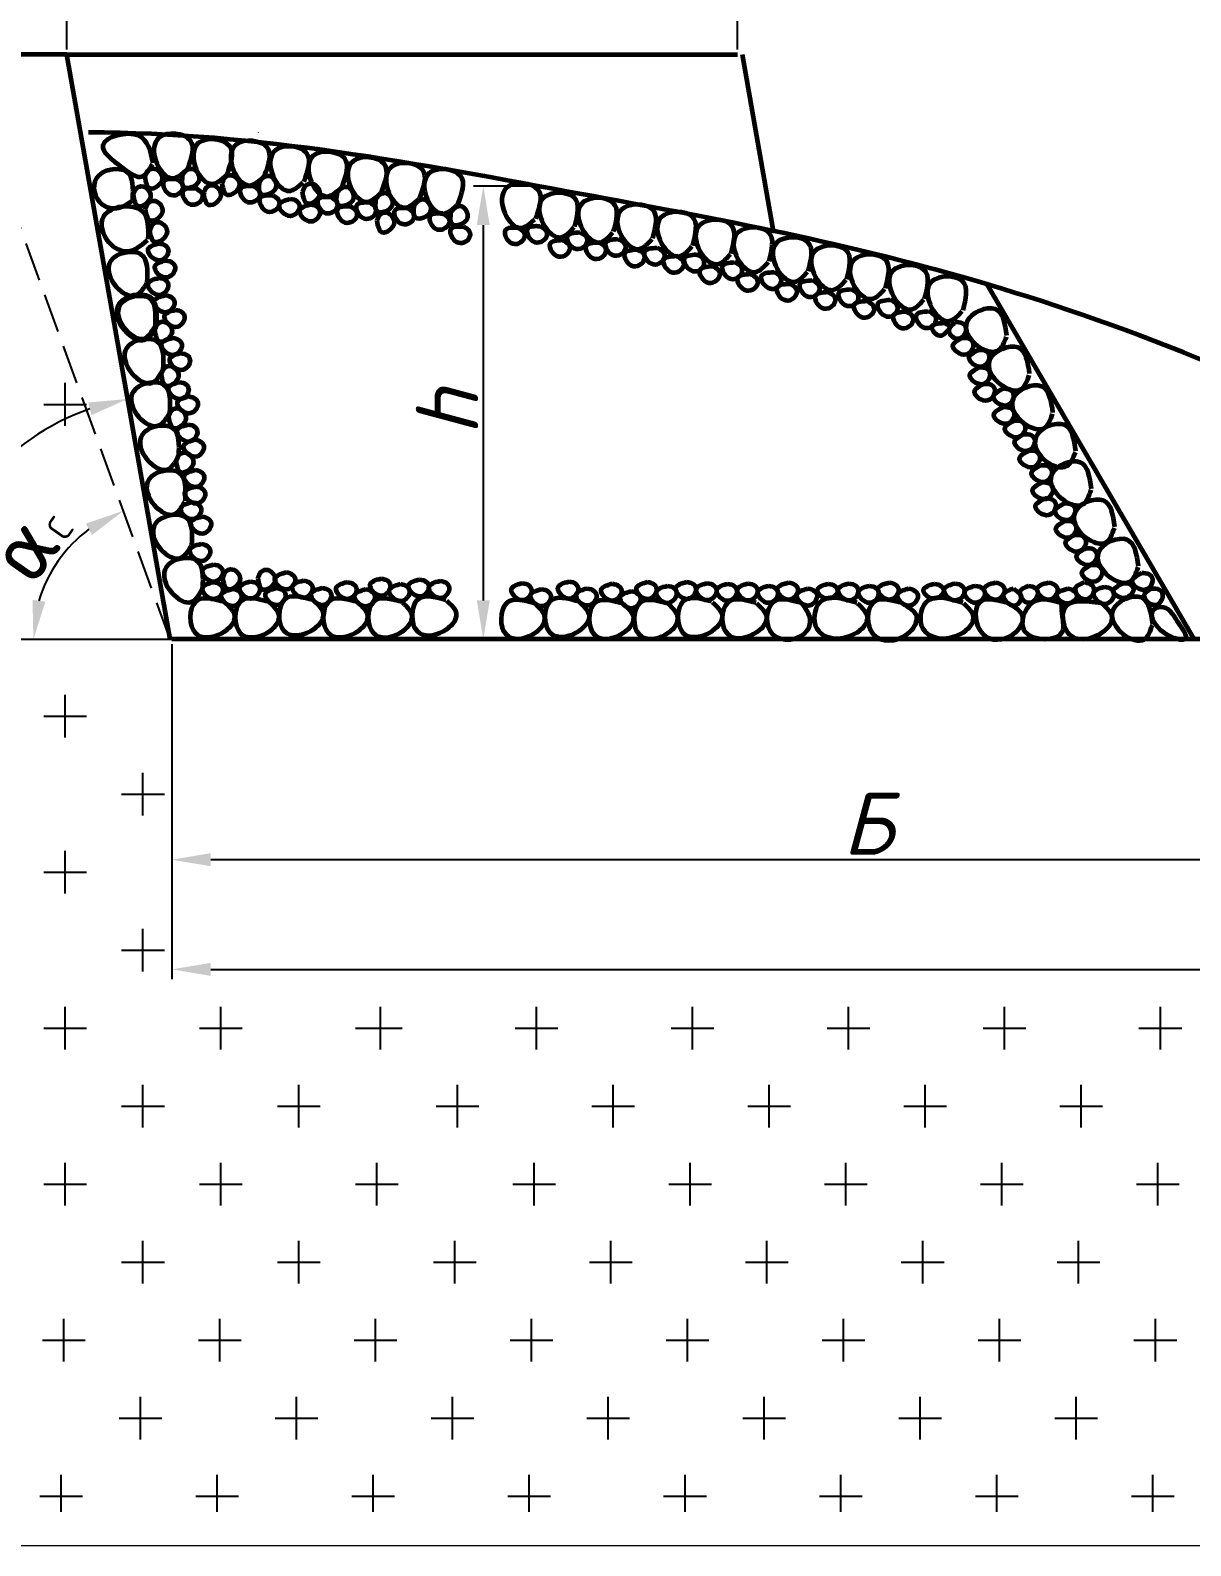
# Model space of a CAD drawing. Header units: millimetres. Extents: x 1555 to 5750, y -1109 to 1444.
# Drawn here: x 2707.3 to 2856.1, y 416.1 to 610.5 of the extents above; entities that cross this region are included whole.
import ezdxf

# ---------------------------------------------------------------- set-up
doc = ezdxf.new("R2010")
doc.units = ezdxf.units.MM
doc.linetypes.add('gost5', pattern=[7, 5, -2, 0])
doc.dimstyles.new('ISO-25', dxfattribs={"dimtxt": 2.5, "dimasz": 2.5, "dimexe": 1.25, "dimexo": 0.625, "dimtad": 1, "dimtxsty": 'Standard', "dimcen": 2.5, "dimadec": 0, "dimazin": 0, "dimtfac": 1, "dimtmove": 0, "dimatfit": 3, "dimfxl": 1, "dimarcsym": 0})

# ---------------------------------------------------------------- blocks, each defined once
blk = doc.blocks.new('*D36')
at = {"color": 0, "lineweight": -2, "transparency": 16777216}
for p, q in [((2711.99, 607.99), (2711.99, 622.99)), ((2797.99, 607.99), (2797.99, 622.99)), ((2716.99, 621.74), (2792.99, 621.74))]:
    blk.add_line(p, q, dxfattribs=at)
at = {"color": 0, "lineweight": 25, "transparency": 16777216}
for points in [[(2716.99, 622.58), (2716.99, 620.91), (2711.99, 621.74)], [(2792.99, 622.58), (2792.99, 620.91), (2797.99, 621.74)]]:
    blk.add_solid(points, dxfattribs=at)
at = {"layer": 'Defpoints', "color": 0, "lineweight": 25, "transparency": 16777216}
for p in [(2797.99, 621.74), (2711.99, 607.36), (2797.99, 607.36)]:
    blk.add_point(p, dxfattribs=at)
at = {"color": 0, "transparency": 16777216, "insert": (2754.99, 626.37), "char_height": 8, "attachment_point": 5}
blk.add_mtext('{\\fISOCPEUR|b0|i1|c204|p34;А\\H0.68x;Б}', dxfattribs=at)
blk = doc.blocks.new('*D37')
at = {"color": 0, "lineweight": -2, "transparency": 16777216}
for p, q in [((2772.4, 590.49), (2764.14, 590.49)), ((2765.39, 585.49), (2765.39, 537.36)), ((2772.4, 532.36), (2764.14, 532.36))]:
    blk.add_line(p, q, dxfattribs=at)
at = {"color": 0, "lineweight": 25, "transparency": 16777216}
for points in [[(2764.56, 585.49), (2766.22, 585.49), (2765.39, 590.49)], [(2764.56, 537.36), (2766.22, 537.36), (2765.39, 532.36)]]:
    blk.add_solid(points, dxfattribs=at)
at = {"layer": 'Defpoints', "color": 0, "lineweight": 25, "transparency": 16777216}
for p in [(2773.03, 590.49), (2765.39, 532.36), (2773.03, 532.36)]:
    blk.add_point(p, dxfattribs=at)
at = {"color": 0, "transparency": 16777216, "insert": (2760.76, 561.43), "char_height": 8, "attachment_point": 5, "rotation": 90}
blk.add_mtext('{\\fISOCPEUR|b0|i1|c0|p34;h}', dxfattribs=at)
blk = doc.blocks.new('*D38')
at = {"color": 0, "lineweight": -2, "transparency": 16777216}
blk.add_line((2696.67, 532.36), (2692.67, 532.36), dxfattribs=at)
blk.add_arc((2725.22, 532.36), 31.3, 109.1633, 170.8367, dxfattribs=at)
at = {"color": 0, "lineweight": 25, "transparency": 16777216}
for points in [[(2714.73, 562.73), (2715.15, 561.12), (2719.78, 563.19)], [(2695.15, 537.28), (2693.49, 537.41), (2693.92, 532.36)]]:
    blk.add_solid(points, dxfattribs=at)
at = {"layer": 'Defpoints', "color": 0, "lineweight": 25, "transparency": 16777216}
for p in [(2711.99, 607.36), (2706.53, 557.47), (2697.3, 532.36), (2725.22, 532.36), (2725.22, 532.36)]:
    blk.add_point(p, dxfattribs=at)
at = {"color": 0, "transparency": 16777216, "insert": (2697.7, 555.45), "char_height": 8, "attachment_point": 5, "rotation": 50}
blk.add_mtext('{\\fISOCPEUR|b0|i0|c204|p34;α\\H0.4063x;Р}', dxfattribs=at)
blk = doc.blocks.new('*D39')
at = {"color": 0, "lineweight": -2, "transparency": 16777216}
blk.add_arc((2725.22, 532.36), 17.53, 126.3983, 163.6017, dxfattribs=at)
at = {"color": 0, "lineweight": 25, "transparency": 16777216}
for points in [[(2714.42, 547.21), (2715.21, 545.74), (2719.22, 548.84)], [(2709.23, 537.19), (2707.58, 537.43), (2707.69, 532.36)]]:
    blk.add_solid(points, dxfattribs=at)
at = {"layer": 'Defpoints', "color": 0, "lineweight": 25, "transparency": 16777216}
for p in [(2697.92, 607.36), (2713.19, 545.11), (2697.3, 532.36), (2725.22, 532.36), (2725.22, 532.36)]:
    blk.add_point(p, dxfattribs=at)
at = {"color": 0, "transparency": 16777216, "insert": (2707.07, 545.07), "char_height": 8, "attachment_point": 5, "rotation": 55}
blk.add_mtext('{\\fISOCPEUR|b0|i0|c204|p34;α\\fISOCPEUR|b0|i0|c0|p34;\\H0.4x;C}', dxfattribs=at)
blk = doc.blocks.new('*D43')
at = {"color": 0, "lineweight": -2, "transparency": 16777216}
for p, q in [((2711.37, 607.36), (2662.06, 607.36)), ((2663.31, 537.36), (2663.31, 602.36)), ((2752.52, 532.36), (2662.06, 532.36))]:
    blk.add_line(p, q, dxfattribs=at)
at = {"color": 0, "lineweight": 25, "transparency": 16777216}
for points in [[(2662.48, 602.36), (2664.14, 602.36), (2663.31, 607.36)], [(2662.48, 537.36), (2664.14, 537.36), (2663.31, 532.36)]]:
    blk.add_solid(points, dxfattribs=at)
at = {"layer": 'Defpoints', "color": 0, "lineweight": 25, "transparency": 16777216}
for p in [(2663.31, 607.36), (2711.99, 607.36), (2753.14, 532.36)]:
    blk.add_point(p, dxfattribs=at)
at = {"color": 0, "transparency": 16777216, "insert": (2658.69, 569.86), "char_height": 8, "attachment_point": 5, "rotation": 90}
blk.add_mtext('{\\fISOCPEUR|b0|i1|c0|p34;H}', dxfattribs=at)
blk = doc.blocks.new('*D44')
at = {"color": 0, "lineweight": -2, "transparency": 16777216}
for p, q in [((2725.43, 531.74), (2725.43, 502.85)), ((2924.55, 531.74), (2924.55, 502.85)), ((2919.55, 504.1), (2730.43, 504.1))]:
    blk.add_line(p, q, dxfattribs=at)
at = {"color": 0, "lineweight": 25, "transparency": 16777216}
for points in [[(2730.43, 504.94), (2730.43, 503.27), (2725.43, 504.1)], [(2919.55, 504.94), (2919.55, 503.27), (2924.55, 504.1)]]:
    blk.add_solid(points, dxfattribs=at)
at = {"layer": 'Defpoints', "color": 0, "lineweight": 25, "transparency": 16777216}
for p in [(2725.43, 532.36), (2924.55, 532.36), (2725.43, 504.1)]:
    blk.add_point(p, dxfattribs=at)
at = {"color": 0, "transparency": 16777216, "insert": (2814.71, 508.73), "char_height": 8, "attachment_point": 5}
blk.add_mtext('{\\fISOCPEUR|b0|i1|c204|p34;Б}', dxfattribs=at)
blk = doc.blocks.new('*D32')
at = {"color": 0, "lineweight": -2, "transparency": 16777216}
for p, q in [((2725.43, 531.11), (2725.43, 488.79)), ((3033.63, 531.74), (3033.63, 488.79)), ((2730.43, 490.04), (3028.63, 490.04))]:
    blk.add_line(p, q, dxfattribs=at)
at = {"color": 0, "lineweight": 25, "transparency": 16777216}
for points in [[(2730.43, 490.87), (2730.43, 489.21), (2725.43, 490.04)], [(3028.63, 490.87), (3028.63, 489.21), (3033.63, 490.04)]]:
    blk.add_solid(points, dxfattribs=at)
at = {"layer": 'Defpoints', "color": 0, "lineweight": 25, "transparency": 16777216}
for p in [(2725.43, 531.74), (3033.63, 532.36), (3033.63, 490.04)]:
    blk.add_point(p, dxfattribs=at)
at = {"color": 0, "transparency": 16777216, "insert": (2879.53, 495.87), "char_height": 8, "attachment_point": 5}
blk.add_mtext('{\\fISOCPEUR|b0|i1|c204|p34;Шр}', dxfattribs=at)

msp = doc.modelspace()

# ---------------------------------------------------------------- linework, layer by layer
at = {"color": 0, "lineweight": 60}
for p, q in [((2711.9935, 607.364), (2651.9076, 607.364)), ((2711.9935, 607.364), (2797.9935, 607.364)), ((2725.218, 532.364), (2711.9935, 607.364)), ((2802.616, 584.6932), (2798.6185, 607.364)), ((2856.5527, 532.3642), (2830.0136, 577.8878)), ((3033.6259, 532.3642), (2725.4324, 532.3642))]:
    msp.add_line(p, q, dxfattribs=at)
at = {"color": 0, "linetype": 'gost5'}
msp.add_line((2725.218, 532.364), (2697.9202, 607.364), dxfattribs=at)
at = {"color": 0, "lineweight": 20}
for p, q in [((2716.2214, 597.3266), (2716.2214, 597.3642)), ((2726.3814, 597.3266), (2726.3814, 597.3642)), ((2736.5414, 597.3266), (2736.5414, 597.3642)), ((2725.218, 532.364), (2691.6064, 532.364)), ((2725.218, 532.364), (2925.218, 532.364)), ((2886.3207, 416.1299), (2651.9577, 416.1299))]:
    msp.add_line(p, q, dxfattribs=at)
at = {"color": 0}
for p, q in [((2711.747, 559.7598), (2711.747, 565.2367)), ((2709.0085, 562.4982), (2714.4854, 562.4982)), ((2753.14, 532.364), (2725.218, 532.364)), ((2711.747, 519.7598), (2711.747, 525.2367)), ((2709.0085, 522.4982), (2714.4854, 522.4982)), ((2721.747, 509.7598), (2721.747, 515.2367)), ((2719.0085, 512.4982), (2724.4854, 512.4982)), ((2711.747, 499.7598), (2711.747, 505.2367)), ((2711.747, 499.7598), (2711.747, 505.2367)), ((2709.0085, 502.4982), (2714.4854, 502.4982)), ((2721.747, 489.7598), (2721.747, 495.2367)), ((2719.0085, 492.4982), (2724.4854, 492.4982)), ((2711.747, 479.7598), (2711.747, 485.2367)), ((2731.747, 479.7598), (2731.747, 485.2367)), ((2752.2289, 479.7598), (2752.2289, 485.2367)), ((2772.2289, 479.7598), (2772.2289, 485.2367)), ((2792.2289, 479.7598), (2792.2289, 485.2367)), ((2812.2289, 479.7598), (2812.2289, 485.2367)), ((2832.2289, 479.7598), (2832.2289, 485.2367)), ((2852.2289, 479.7598), (2852.2289, 485.2367)), ((2709.0085, 482.4982), (2714.4854, 482.4982)), ((2729.0085, 482.4982), (2734.4854, 482.4982)), ((2749.0085, 482.4982), (2754.4854, 482.4982)), ((2749.4904, 482.4982), (2754.9674, 482.4982)), ((2769.4904, 482.4982), (2774.9674, 482.4982)), ((2789.4904, 482.4982), (2794.9674, 482.4982)), ((2809.4904, 482.4982), (2814.9674, 482.4982)), ((2829.4904, 482.4982), (2834.9674, 482.4982)), ((2849.4904, 482.4982), (2854.9674, 482.4982)), ((2721.747, 469.7598), (2721.747, 475.2367)), ((2741.747, 469.7598), (2741.747, 475.2367)), ((2741.747, 469.7598), (2741.747, 475.2367)), ((2762.0683, 469.7598), (2762.0683, 475.2367)), ((2782.0683, 469.7598), (2782.0683, 475.2367)), ((2802.0683, 469.7598), (2802.0683, 475.2367)), ((2822.0683, 469.7598), (2822.0683, 475.2367)), ((2842.0683, 469.7598), (2842.0683, 475.2367)), ((2719.0085, 472.4982), (2724.4854, 472.4982)), ((2739.0085, 472.4982), (2744.4854, 472.4982)), ((2739.0085, 472.4982), (2744.4854, 472.4982)), ((2759.3298, 472.4982), (2764.8067, 472.4982)), ((2779.3298, 472.4982), (2784.8067, 472.4982)), ((2799.3298, 472.4982), (2804.8067, 472.4982)), ((2819.3298, 472.4982), (2824.8067, 472.4982)), ((2839.3298, 472.4982), (2844.8067, 472.4982)), ((2711.747, 459.7598), (2711.747, 465.2367)), ((2731.747, 459.7598), (2731.747, 465.2367)), ((2731.747, 459.7598), (2731.747, 465.2367)), ((2751.747, 459.7598), (2751.747, 465.2367)), ((2771.9076, 459.7598), (2771.9076, 465.2367)), ((2791.9076, 459.7598), (2791.9076, 465.2367)), ((2811.9076, 459.7598), (2811.9076, 465.2367)), ((2831.9076, 459.7598), (2831.9076, 465.2367)), ((2851.9076, 459.7598), (2851.9076, 465.2367)), ((2709.0085, 462.4982), (2714.4854, 462.4982)), ((2729.0085, 462.4982), (2734.4854, 462.4982)), ((2729.0085, 462.4982), (2734.4854, 462.4982)), ((2749.0085, 462.4982), (2754.4854, 462.4982)), ((2769.1692, 462.4982), (2774.6461, 462.4982)), ((2789.1692, 462.4982), (2794.6461, 462.4982)), ((2809.1692, 462.4982), (2814.6461, 462.4982)), ((2829.1692, 462.4982), (2834.6461, 462.4982)), ((2849.1692, 462.4982), (2854.6461, 462.4982)), ((2721.747, 449.7598), (2721.747, 455.2367)), ((2741.747, 449.7598), (2741.747, 455.2367)), ((2761.747, 449.7598), (2761.747, 455.2367)), ((2781.747, 449.7598), (2781.747, 455.2367)), ((2801.747, 449.7598), (2801.747, 455.2367)), ((2821.747, 449.7598), (2821.747, 455.2367)), ((2841.747, 449.7598), (2841.747, 455.2367)), ((2719.0085, 452.4982), (2724.4854, 452.4982)), ((2739.0085, 452.4982), (2744.4854, 452.4982)), ((2759.0085, 452.4982), (2764.4854, 452.4982)), ((2779.0085, 452.4982), (2784.4854, 452.4982)), ((2799.0085, 452.4982), (2804.4854, 452.4982)), ((2819.0085, 452.4982), (2824.4854, 452.4982)), ((2839.0085, 452.4982), (2844.4854, 452.4982)), ((2711.5863, 439.7598), (2711.5863, 445.2367)), ((2731.5863, 439.7598), (2731.5863, 445.2367)), ((2751.5863, 439.7598), (2751.5863, 445.2367)), ((2771.5863, 439.7598), (2771.5863, 445.2367)), ((2791.5863, 439.7598), (2791.5863, 445.2367)), ((2811.5863, 439.7598), (2811.5863, 445.2367)), ((2831.5863, 439.7598), (2831.5863, 445.2367)), ((2851.5863, 439.7598), (2851.5863, 445.2367)), ((2708.8479, 442.4982), (2714.3248, 442.4982)), ((2728.8479, 442.4982), (2734.3248, 442.4982)), ((2748.8479, 442.4982), (2754.3248, 442.4982)), ((2768.8479, 442.4982), (2774.3248, 442.4982)), ((2788.8479, 442.4982), (2794.3248, 442.4982)), ((2808.8479, 442.4982), (2814.3248, 442.4982)), ((2828.8479, 442.4982), (2834.3248, 442.4982)), ((2848.8479, 442.4982), (2854.3248, 442.4982)), ((2721.4257, 429.7598), (2721.4257, 435.2367)), ((2741.4257, 429.7598), (2741.4257, 435.2367)), ((2761.4257, 429.7598), (2761.4257, 435.2367)), ((2781.4257, 429.7598), (2781.4257, 435.2367)), ((2801.4257, 429.7598), (2801.4257, 435.2367)), ((2821.4257, 429.7598), (2821.4257, 435.2367)), ((2841.4257, 429.7598), (2841.4257, 435.2367)), ((2718.6872, 432.4982), (2724.1642, 432.4982)), ((2738.6872, 432.4982), (2744.1642, 432.4982)), ((2758.6872, 432.4982), (2764.1642, 432.4982)), ((2778.6872, 432.4982), (2784.1642, 432.4982)), ((2798.6872, 432.4982), (2804.1642, 432.4982)), ((2818.6872, 432.4982), (2824.1642, 432.4982)), ((2838.6872, 432.4982), (2844.1642, 432.4982)), ((2711.2651, 420.4592), (2711.2651, 425.2367)), ((2731.2651, 420.4592), (2731.2651, 425.2367)), ((2751.2651, 420.4592), (2751.2651, 425.2367)), ((2771.2651, 420.4592), (2771.2651, 425.2367)), ((2791.2651, 420.4592), (2791.2651, 425.2367)), ((2811.2651, 420.4592), (2811.2651, 425.2367)), ((2831.2651, 420.4592), (2831.2651, 425.2367)), ((2851.2651, 420.4592), (2851.2651, 425.2367)), ((2708.5266, 422.4982), (2714.0035, 422.4982)), ((2728.5266, 422.4982), (2734.0035, 422.4982)), ((2748.5266, 422.4982), (2754.0035, 422.4982)), ((2768.5266, 422.4982), (2774.0035, 422.4982)), ((2788.5266, 422.4982), (2794.0035, 422.4982)), ((2808.5266, 422.4982), (2814.0035, 422.4982)), ((2828.5266, 422.4982), (2834.0035, 422.4982)), ((2848.5266, 422.4982), (2854.0035, 422.4982))]:
    msp.add_line(p, q, dxfattribs=at)
at = {"color": 0, "lineweight": 60}
msp.add_open_spline([(2889.8301, 552.9709), (2843.017, 577.9645), (2788.6864, 587.143), (2736.5414, 597.3266), (2714.7381, 597.3642)], degree=3, knots=[57.54126423, 57.54126423, 57.54126423, 57.54126423, 128.11048487, 174.0519789, 174.0519789, 174.0519789, 174.0519789], dxfattribs=at)
for points in [[(2723.0523, 593.4228), (2721.1755, 596.9547), (2716.5935, 595.7286), (2719.0787, 592.88), (2721.5963, 591.7044), (2722.972, 593.2975)], [(2727.4645, 592.6861), (2727.8078, 596.3556), (2723.8271, 596.7281), (2723.5132, 593.373), (2725.5561, 591.4897), (2727.3499, 592.591)], [(2732.5187, 591.972), (2732.862, 595.6416), (2728.8812, 596.014), (2728.5673, 592.6589), (2730.6103, 590.7756), (2732.4041, 591.877)], [(2737.3269, 591.7751), (2737.6702, 595.4447), (2733.6894, 595.8171), (2733.3755, 592.4621), (2735.4185, 590.5788), (2737.2123, 591.6801)], [(2742.381, 591.061), (2742.7243, 594.7306), (2738.7436, 595.103), (2738.4297, 591.748), (2740.4726, 589.8647), (2742.2665, 590.966)], [(2747.2721, 590.3673), (2747.6154, 594.0369), (2743.6347, 594.4093), (2743.3208, 591.0543), (2745.3637, 589.1709), (2747.1575, 590.2723)], [(2720.4372, 588.7167), (2719.6523, 592.3177), (2715.7459, 591.4662), (2716.4635, 588.1739), (2718.3362, 587.6589), (2720.3568, 588.5914)], [(2722.0071, 591.6589), (2722.6586, 590.1588), (2724.2071, 591.4466), (2722.9781, 592.7342), (2722.4054, 592.4699), (2722.0071, 591.6589)], [(2726.8598, 591.9667), (2727.026, 590.3397), (2728.892, 591.0977), (2728.1111, 592.6971), (2727.4851, 592.6189), (2726.8598, 591.9667)], [(2752.3263, 589.6532), (2752.6696, 593.3228), (2748.6888, 593.6952), (2748.3749, 590.3402), (2750.4179, 588.4569), (2752.2117, 589.5582)], [(2757.2373, 588.9236), (2757.5806, 592.5932), (2753.5998, 592.9656), (2753.286, 589.6105), (2755.3289, 587.7272), (2757.1227, 588.8286)], [(2762.1328, 588.1381), (2762.4761, 591.8077), (2758.4953, 592.1801), (2758.1814, 588.825), (2760.2244, 586.9417), (2762.0182, 588.043)], [(2726.0231, 591.4209), (2724.4221, 591.0868), (2725.3695, 589.3095), (2726.8793, 590.2521), (2726.7366, 590.8665), (2726.0231, 591.4209)], [(2731.9175, 590.8331), (2732.569, 589.333), (2734.1175, 590.6209), (2732.8886, 591.9084), (2732.3158, 591.6441), (2731.9175, 590.8331)], [(2736.7222, 591.0558), (2736.8884, 589.4287), (2738.7544, 590.1868), (2737.9734, 591.7862), (2737.3475, 591.7079), (2736.7222, 591.0558)], [(2742.2146, 589.7333), (2742.8661, 588.2331), (2744.4146, 589.521), (2743.1857, 590.8085), (2742.6129, 590.5442), (2742.2146, 589.7333)], [(2772.1016, 586.3177), (2772.4449, 589.9872), (2768.4642, 590.3597), (2768.1503, 587.0046), (2770.1933, 585.1213), (2771.9871, 586.2226)], [(2720.5102, 589.388), (2721.1617, 587.8878), (2722.7102, 589.1757), (2721.4813, 590.4632), (2720.9085, 590.199), (2720.5102, 589.388)], [(2728.5197, 590.2146), (2726.9187, 589.8805), (2727.8661, 588.1032), (2729.3759, 589.0458), (2729.2332, 589.6602), (2728.5197, 590.2146)], [(2729.5432, 589.5428), (2730.1947, 588.0427), (2731.7431, 589.3305), (2730.5142, 590.6181), (2729.9414, 590.3538), (2729.5432, 589.5428)], [(2735.8855, 590.5099), (2734.2844, 590.1759), (2735.2319, 588.3986), (2736.7417, 589.3411), (2736.599, 589.9556), (2735.8855, 590.5099)], [(2738.3821, 589.3036), (2736.781, 588.9696), (2737.7284, 587.1923), (2739.2382, 588.1348), (2739.0955, 588.7493), (2738.3821, 589.3036)], [(2740.6415, 588.8545), (2739.2169, 588.051), (2740.6584, 586.6444), (2741.8116, 588.0002), (2741.4894, 588.5425), (2740.6415, 588.8545)], [(2745.8307, 589.1021), (2744.2297, 588.7681), (2745.1771, 586.9908), (2746.6869, 587.9333), (2746.5442, 588.5478), (2745.8307, 589.1021)], [(2746.6674, 589.6479), (2746.8336, 588.0209), (2748.6996, 588.7789), (2747.9187, 590.3783), (2747.2927, 590.3001), (2746.6674, 589.6479)], [(2751.6554, 588.8495), (2751.8216, 587.2224), (2753.6876, 587.9805), (2752.9066, 589.5799), (2752.2807, 589.5016), (2751.6554, 588.8495)], [(2777.1125, 585.3049), (2777.0694, 588.9903), (2773.0716, 588.9436), (2773.1109, 585.5741), (2775.3399, 583.9152), (2777.0085, 585.1984)], [(2782.1105, 584.6473), (2782.0675, 588.3327), (2778.0696, 588.286), (2778.109, 584.9165), (2780.338, 583.2576), (2782.0065, 584.5408)], [(2722.4167, 583.6873), (2721.6318, 587.2884), (2716.6941, 586.5889), (2717.404, 583.2333), (2719.7596, 582.1363), (2722.3363, 583.5621)], [(2722.0587, 587.5299), (2722.7102, 586.0298), (2724.2587, 587.3177), (2723.0298, 588.6052), (2722.457, 588.3409), (2722.0587, 587.5299)], [(2743.2735, 588.1349), (2741.849, 587.3314), (2743.2904, 585.9247), (2744.4436, 587.2805), (2744.1214, 587.8228), (2743.2735, 588.1349)], [(2748.3273, 587.8958), (2746.7263, 587.5618), (2747.6737, 585.7845), (2749.1835, 586.727), (2749.0408, 587.3415), (2748.3273, 587.8958)], [(2750.7921, 588.3948), (2749.1911, 588.0608), (2750.1385, 586.2834), (2751.6483, 587.226), (2751.5056, 587.8404), (2750.7921, 588.3948)], [(2751.7708, 586.0313), (2752.4223, 584.5312), (2753.9707, 585.819), (2752.7418, 587.1065), (2752.169, 586.8423), (2751.7708, 586.0313)], [(2755.6633, 587.6942), (2754.0623, 587.3601), (2755.0097, 585.5828), (2756.5195, 586.5254), (2756.3768, 587.1398), (2755.6633, 587.6942)], [(2756.5604, 588.038), (2756.7266, 586.411), (2758.5925, 587.169), (2757.8116, 588.7684), (2757.1857, 588.6902), (2756.5604, 588.038)], [(2760.1882, 587.0038), (2758.5871, 586.6698), (2759.5346, 584.8925), (2761.0444, 585.8351), (2760.9017, 586.4495), (2760.1882, 587.0038)], [(2761.2862, 587.1841), (2761.4524, 585.5571), (2763.3184, 586.3151), (2762.5374, 587.9145), (2761.9115, 587.8363), (2761.2862, 587.1841)], [(2787.1313, 583.7996), (2787.0883, 587.485), (2783.0904, 587.4383), (2783.1297, 584.0688), (2785.3587, 582.4099), (2787.0273, 583.6931)], [(2792.2585, 582.8682), (2792.2155, 586.5535), (2788.2177, 586.5069), (2788.257, 583.1374), (2790.486, 581.4785), (2792.1546, 582.7617)], [(2722.6265, 584.7945), (2723.278, 583.2943), (2724.8265, 584.5822), (2723.5976, 585.8697), (2723.0248, 585.6055), (2722.6265, 584.7945)], [(2762.8458, 585.3103), (2761.2448, 584.9762), (2762.1922, 583.1989), (2763.702, 584.1415), (2763.5593, 584.7559), (2762.8458, 585.3103)], [(2769.8462, 585.1803), (2768.2451, 584.8462), (2769.1926, 583.0689), (2770.7024, 584.0115), (2770.5597, 584.6259), (2769.8462, 585.1803)], [(2772.691, 585.3573), (2771.09, 585.0233), (2772.0374, 583.246), (2773.5472, 584.1885), (2773.4045, 584.803), (2772.691, 585.3573)], [(2797.1834, 581.8548), (2797.1403, 585.5402), (2793.1425, 585.4935), (2793.1818, 582.124), (2795.4108, 580.4651), (2797.0794, 581.7483)], [(2802.0486, 580.8527), (2802.0056, 584.5381), (2798.0078, 584.4914), (2798.0471, 581.122), (2800.2761, 579.463), (2801.9446, 580.7462)], [(2723.8215, 583.1441), (2722.3969, 582.3406), (2723.8384, 580.934), (2724.9916, 582.2898), (2724.6694, 582.8321), (2723.8215, 583.1441)], [(2775.5186, 583.5802), (2773.9613, 583.0803), (2775.0897, 581.4121), (2776.4925, 582.5076), (2776.2862, 583.1037), (2775.5186, 583.5802)], [(2777.7552, 584.5603), (2776.198, 584.0604), (2777.3264, 582.3921), (2778.7291, 583.4877), (2778.5228, 584.0838), (2777.7552, 584.5603)], [(2780.143, 583.2842), (2778.5857, 582.7843), (2779.7141, 581.116), (2781.1169, 582.2115), (2780.9106, 582.8077), (2780.143, 583.2842)], [(2782.6652, 583.7016), (2781.108, 583.2017), (2782.2364, 581.5334), (2783.6391, 582.629), (2783.4328, 583.2251), (2782.6652, 583.7016)], [(2807.0757, 579.5969), (2807.0327, 583.2823), (2803.0348, 583.2356), (2803.0742, 579.8661), (2805.3032, 578.2072), (2806.9717, 579.4904)], [(2811.998, 578.5504), (2811.955, 582.2358), (2807.9572, 582.1891), (2807.9965, 578.8196), (2810.2255, 577.1607), (2811.8941, 578.4439)], [(2722.2844, 578.1185), (2721.4995, 581.7196), (2717.5931, 580.8681), (2718.3107, 577.5757), (2720.8093, 576.4874), (2722.204, 577.9932)], [(2785.1059, 582.3566), (2783.5487, 581.8567), (2784.6771, 580.1884), (2786.0798, 581.284), (2785.8735, 581.8801), (2785.1059, 582.3566)], [(2787.6513, 582.582), (2786.094, 582.0821), (2787.2224, 580.4138), (2788.6252, 581.5094), (2788.4189, 582.1055), (2787.6513, 582.582)], [(2790.1183, 581.537), (2788.561, 581.0371), (2789.6894, 579.3688), (2791.0922, 580.4644), (2790.8859, 581.0605), (2790.1183, 581.537)], [(2792.7525, 581.7196), (2791.1952, 581.2197), (2792.3236, 579.5515), (2793.6272, 580.2745), (2793.5201, 581.2431), (2792.7525, 581.7196)], [(2816.9727, 577.3993), (2816.9297, 581.0846), (2812.9319, 581.0379), (2812.9712, 577.6685), (2815.2002, 576.0096), (2816.8688, 577.2928)], [(2724.6839, 580.9558), (2723.2594, 580.1523), (2724.7008, 578.7456), (2725.854, 580.1014), (2725.5318, 580.6437), (2724.6839, 580.9558)], [(2794.745, 580.2226), (2793.1878, 579.7227), (2794.3162, 578.0544), (2795.7189, 579.15), (2795.5126, 579.7461), (2794.745, 580.2226)], [(2797.6177, 580.7175), (2796.0605, 580.2176), (2797.1889, 578.5494), (2798.4925, 579.2725), (2798.3853, 580.241), (2797.6177, 580.7175)], [(2799.6103, 579.2205), (2798.053, 578.7206), (2799.1814, 577.0524), (2800.5842, 578.1479), (2800.3779, 578.744), (2799.6103, 579.2205)], [(2802.6448, 579.4617), (2801.0875, 578.9618), (2802.2159, 577.2936), (2803.5196, 578.0167), (2803.4124, 578.9852), (2802.6448, 579.4617)], [(2821.9998, 576.0388), (2821.9568, 579.7242), (2817.9589, 579.6775), (2817.9983, 576.308), (2820.2273, 574.6491), (2821.8958, 575.9323)], [(2826.9221, 574.5737), (2826.8791, 578.2591), (2822.8813, 578.2124), (2822.9206, 574.8429), (2825.1496, 573.184), (2826.8182, 574.4672)], [(2723.8151, 578.7271), (2722.3905, 577.9236), (2723.832, 576.517), (2724.9852, 577.8728), (2724.663, 578.4151), (2723.8151, 578.7271)], [(2804.6374, 577.9647), (2803.0801, 577.4648), (2804.2085, 575.7965), (2805.6113, 576.8921), (2805.405, 577.4882), (2804.6374, 577.9647)], [(2807.5671, 578.4152), (2806.0099, 577.9153), (2807.1383, 576.2471), (2808.4419, 576.9701), (2808.3347, 577.9387), (2807.5671, 578.4152)], [(2812.5418, 577.2641), (2810.9846, 576.7642), (2812.113, 575.0959), (2813.4166, 575.819), (2813.3094, 576.7876), (2812.5418, 577.2641)], [(2724.6022, 576.4985), (2723.1776, 575.695), (2724.6191, 574.2884), (2725.7723, 575.6442), (2725.4501, 576.1865), (2724.6022, 576.4985)], [(2809.5597, 576.9182), (2808.0025, 576.4183), (2809.1308, 574.75), (2810.5336, 575.8456), (2810.3273, 576.4417), (2809.5597, 576.9182)], [(2814.5344, 575.7671), (2812.9772, 575.2672), (2814.1055, 573.5989), (2815.5083, 574.6944), (2815.302, 575.2906), (2814.5344, 575.7671)], [(2817.5689, 575.9036), (2816.0117, 575.4037), (2817.1401, 573.7354), (2818.4437, 574.4585), (2818.3365, 575.4271), (2817.5689, 575.9036)], [(2725.914, 574.6195), (2724.4895, 573.8159), (2725.9309, 572.4093), (2727.0841, 573.7651), (2726.7619, 574.3074), (2725.914, 574.6195)], [(2819.5615, 574.4066), (2818.0042, 573.9067), (2819.1326, 572.2384), (2820.5354, 573.334), (2820.3291, 573.9301), (2819.5615, 574.4066)], [(2822.4912, 574.4385), (2820.934, 573.9386), (2822.0624, 572.2703), (2823.366, 572.9934), (2823.2589, 573.962), (2822.4912, 574.4385)], [(2832.5516, 571.3069), (2831.0831, 574.6873), (2827.416, 573.0942), (2828.7587, 570.0036), (2831.4209, 569.4206), (2832.497, 571.1684)], [(2723.2772, 572.0309), (2723.9287, 570.5307), (2725.4772, 571.8186), (2724.2483, 573.1061), (2723.6755, 572.8419), (2723.2772, 572.0309)], [(2824.4838, 572.9415), (2822.9266, 572.4416), (2823.9376, 571.2725), (2824.8514, 571.8534), (2825.2514, 572.465), (2824.4838, 572.9415)], [(2825.9339, 573.0669), (2825.1247, 571.8556), (2826.3792, 570.9021), (2827.2475, 572.4558), (2826.8262, 572.9253), (2825.9339, 573.0669)], [(2724.336, 566.9683), (2723.5511, 570.5694), (2719.6447, 569.7179), (2720.3623, 566.4255), (2722.8799, 565.2499), (2724.2556, 566.843)], [(2725.5456, 571.0242), (2724.121, 570.2207), (2725.5625, 568.8141), (2726.7157, 570.1699), (2726.3935, 570.7122), (2725.5456, 571.0242)], [(2826.867, 571.0465), (2825.6254, 569.9819), (2827.3123, 568.8816), (2828.1806, 570.4353), (2827.7594, 570.9048), (2826.867, 571.0465)], [(2828.9311, 569.5063), (2827.6895, 568.4417), (2829.3764, 567.3414), (2830.2447, 568.8951), (2829.8234, 569.3646), (2828.9311, 569.5063)], [(2835.4678, 566.3976), (2833.9993, 569.778), (2830.3322, 568.1849), (2831.6748, 565.0943), (2834.3727, 564.4293), (2835.4132, 566.2591)], [(2724.1001, 566.3443), (2724.7516, 564.8442), (2726.3001, 566.1321), (2725.0711, 567.4196), (2724.4984, 567.1553), (2724.1001, 566.3443)], [(2726.6013, 569.0808), (2725.1768, 568.2772), (2726.6182, 566.8706), (2727.7714, 568.2264), (2727.4492, 568.7687), (2726.6013, 569.0808)], [(2725.2037, 561.3995), (2724.4188, 565.0006), (2720.5124, 564.1491), (2721.23, 560.8567), (2723.7286, 559.7684), (2725.1233, 561.2742)], [(2829.0215, 567.2467), (2827.7799, 566.1821), (2829.4668, 565.0818), (2830.3351, 566.6355), (2829.9138, 567.105), (2829.0215, 567.2467)], [(2726.4346, 565.3604), (2725.0101, 564.5569), (2726.4515, 563.1502), (2727.6047, 564.506), (2727.2825, 565.0483), (2726.4346, 565.3604)], [(2829.632, 565.1452), (2828.3904, 564.0807), (2830.0773, 562.9804), (2830.9456, 564.5341), (2830.5243, 565.0036), (2829.632, 565.1452)], [(2832.0514, 564.5126), (2830.8098, 563.448), (2832.4967, 562.3477), (2833.365, 563.9014), (2832.9437, 564.3709), (2832.0514, 564.5126)], [(2838.4607, 561.4268), (2836.9922, 564.8072), (2833.3251, 563.2142), (2834.6678, 560.1235), (2837.3656, 559.4585), (2838.4061, 561.2883)], [(2725.0513, 560.914), (2725.7027, 559.4139), (2727.2512, 560.7018), (2726.0223, 561.9893), (2725.4495, 561.725), (2725.0513, 560.914)], [(2727.6015, 563.5279), (2726.1769, 562.7244), (2727.6184, 561.3178), (2728.7716, 562.6736), (2728.4494, 563.2159), (2727.6015, 563.5279)], [(2832.1165, 562.1739), (2830.8749, 561.1093), (2832.5619, 560.009), (2833.4302, 561.5627), (2833.0089, 562.0322), (2832.1165, 562.1739)], [(2726.3348, 555.8586), (2725.5499, 559.4596), (2721.6435, 558.6082), (2722.3612, 555.3158), (2724.8788, 554.1401), (2726.2545, 555.7333)], [(2727.5459, 559.9186), (2726.1214, 559.1151), (2727.5628, 557.7085), (2728.716, 559.0643), (2728.3938, 559.6066), (2727.5459, 559.9186)], [(2833.5333, 560.4363), (2832.2917, 559.3717), (2833.9786, 558.2714), (2834.8469, 559.8251), (2834.4256, 560.2946), (2833.5333, 560.4363)], [(2841.394, 556.4854), (2839.9255, 559.8658), (2836.2585, 558.2728), (2837.6011, 555.1822), (2840.2633, 554.5991), (2841.3395, 556.3469)], [(2728.3794, 557.9751), (2726.9548, 557.1716), (2728.3963, 555.765), (2729.5495, 557.1208), (2729.2273, 557.6631), (2728.3794, 557.9751)], [(2834.7635, 558.6891), (2833.5219, 557.6246), (2835.2088, 556.5243), (2836.0771, 558.078), (2835.6558, 558.5475), (2834.7635, 558.6891)], [(2726.0107, 555.2469), (2726.6622, 553.7468), (2728.2107, 555.0346), (2726.9818, 556.3221), (2726.409, 556.0579), (2726.0107, 555.2469)], [(2835.4126, 556.5841), (2834.171, 555.5195), (2835.858, 554.4192), (2836.7263, 555.9729), (2836.305, 556.4424), (2835.4126, 556.5841)], [(2727.1818, 550.1179), (2726.3969, 553.719), (2722.4905, 552.8675), (2723.2081, 549.5751), (2725.7257, 548.3995), (2727.1014, 549.9926)], [(2728.4349, 554.0882), (2727.0104, 553.2846), (2728.4519, 551.878), (2729.605, 553.2338), (2729.2828, 553.7761), (2728.4349, 554.0882)], [(2836.9596, 554.7097), (2835.718, 553.6451), (2837.4049, 552.5448), (2838.2732, 554.0985), (2837.852, 554.568), (2836.9596, 554.7097)], [(2843.4088, 551.6696), (2841.9403, 555.05), (2838.2733, 553.457), (2839.6159, 550.3663), (2842.3137, 549.7014), (2843.3543, 551.5311)], [(2728.5461, 551.9781), (2727.1215, 551.1746), (2728.563, 549.768), (2729.7162, 551.1237), (2729.394, 551.666), (2728.5461, 551.9781)], [(2837.0767, 552.5098), (2835.8351, 551.4452), (2837.522, 550.3449), (2838.3903, 551.8986), (2837.9691, 552.3681), (2837.0767, 552.5098)], [(2837.4514, 550.4503), (2836.2098, 549.3857), (2837.8967, 548.2855), (2838.765, 549.8392), (2838.3437, 550.3087), (2837.4514, 550.4503)], [(2846.3836, 546.7866), (2844.9151, 550.167), (2841.2481, 548.574), (2842.5907, 545.4834), (2845.2885, 544.8184), (2846.3291, 546.6481)], [(2728.0104, 544.4192), (2727.2255, 548.0203), (2723.3191, 547.1688), (2724.0367, 543.8764), (2726.5353, 542.7881), (2727.93, 544.2939)], [(2728.0272, 549.9642), (2726.6027, 549.1607), (2728.0441, 547.7541), (2729.1973, 549.1098), (2728.8751, 549.6522), (2728.0272, 549.9642)], [(2729.2999, 548.1122), (2727.8753, 547.3087), (2729.3168, 545.9021), (2730.47, 547.2579), (2730.1478, 547.8002), (2729.2999, 548.1122)], [(2839.9572, 549.8184), (2838.7156, 548.7539), (2840.4025, 547.6536), (2841.2708, 549.2073), (2840.8495, 549.6768), (2839.9572, 549.8184)], [(2840.0743, 547.5717), (2838.8327, 546.5072), (2840.5196, 545.4069), (2841.3879, 546.9606), (2840.9666, 547.4301), (2840.0743, 547.5717)], [(2729.1882, 544.6091), (2727.7637, 543.8056), (2729.2052, 542.3989), (2730.3583, 543.7547), (2730.0361, 544.297), (2729.1882, 544.6091)], [(2841.3072, 545.7769), (2840.0656, 544.7123), (2841.7526, 543.612), (2842.6208, 545.1657), (2842.1996, 545.6352), (2841.3072, 545.7769)], [(2849.4318, 541.7428), (2847.9633, 545.1232), (2844.2962, 543.5302), (2845.6389, 540.4395), (2848.3367, 539.7745), (2849.3772, 541.6043)], [(2729.4112, 538.8766), (2728.6263, 542.4776), (2724.7199, 541.6261), (2725.4376, 538.3338), (2727.9552, 537.1581), (2729.3309, 538.7513)], [(2842.7273, 544.0621), (2841.4857, 542.9975), (2843.1726, 541.8972), (2844.0409, 543.4509), (2843.6196, 543.9204), (2842.7273, 544.0621)], [(2730.8011, 541.9644), (2729.3766, 541.1609), (2730.818, 539.7542), (2731.9712, 541.11), (2731.649, 541.6523), (2730.8011, 541.9644)], [(2731.9953, 540.2784), (2732.6468, 538.7783), (2734.1953, 540.0661), (2732.9664, 541.3537), (2732.3936, 541.0894), (2731.9953, 540.2784)], [(2736.5009, 540.2108), (2737.1524, 538.7106), (2738.7008, 539.9985), (2737.4719, 541.286), (2736.8991, 541.0217), (2736.5009, 540.2108)], [(2740.0956, 540.962), (2738.6711, 540.1585), (2740.1126, 538.7519), (2741.2658, 540.1077), (2740.9436, 540.65), (2740.0956, 540.962)], [(2843.4077, 541.9334), (2842.1661, 540.8689), (2843.8531, 539.7686), (2844.7213, 541.3223), (2844.3001, 541.7918), (2843.4077, 541.9334)], [(2849.8536, 540.8747), (2848.612, 539.8101), (2850.2989, 538.7098), (2851.1672, 540.2636), (2850.7459, 540.7331), (2849.8536, 540.8747)], [(2730.8011, 539.7081), (2729.3766, 538.9046), (2730.818, 537.498), (2731.9712, 538.8537), (2731.649, 539.396), (2730.8011, 539.7081)], [(2733.2157, 538.8306), (2731.7911, 538.0271), (2733.2326, 536.6205), (2734.3858, 537.9763), (2734.0636, 538.5186), (2733.2157, 538.8306)], [(2735.5675, 539.7864), (2734.143, 538.9829), (2735.5845, 537.5763), (2736.7376, 538.9321), (2736.4154, 539.4744), (2735.5675, 539.7864)], [(2738.8668, 538.9585), (2737.4423, 538.155), (2738.8838, 536.7483), (2740.037, 538.1041), (2739.7148, 538.6464), (2738.8668, 538.9585)], [(2742.3161, 539.9064), (2740.8916, 539.1029), (2742.3331, 537.6963), (2743.4862, 539.052), (2743.164, 539.5943), (2742.3161, 539.9064)], [(2744.7306, 538.9585), (2743.3061, 538.155), (2744.7475, 536.7483), (2745.9007, 538.1041), (2745.5785, 538.6464), (2744.7306, 538.9585)], [(2747.9427, 539.7125), (2746.5182, 538.909), (2747.9597, 537.5024), (2749.1128, 538.8581), (2748.7906, 539.4005), (2747.9427, 539.7125)], [(2750.2996, 538.7814), (2748.875, 537.9779), (2750.3165, 536.5713), (2751.4697, 537.9271), (2751.1475, 538.4694), (2750.2996, 538.7814)], [(2752.2949, 540.1639), (2750.8704, 539.3604), (2752.3118, 537.9538), (2753.465, 539.3096), (2753.1428, 539.8519), (2752.2949, 540.1639)], [(2754.7601, 539.4619), (2753.3356, 538.6584), (2754.777, 537.2518), (2755.9302, 538.6076), (2755.608, 539.1499), (2754.7601, 539.4619)], [(2757.2321, 540.0559), (2755.8076, 539.2524), (2757.249, 537.8458), (2758.4022, 539.2015), (2758.08, 539.7438), (2757.2321, 540.0559)], [(2759.8488, 539.8643), (2758.4242, 539.0608), (2759.8657, 537.6542), (2761.0189, 539.0099), (2760.6967, 539.5522), (2759.8488, 539.8643)], [(2770.4102, 539.5778), (2768.9857, 538.7743), (2770.4272, 537.3677), (2771.5803, 538.7234), (2771.2581, 539.2657), (2770.4102, 539.5778)], [(2772.8762, 538.8077), (2771.4516, 538.0042), (2772.8931, 536.5976), (2774.0463, 537.9533), (2773.7241, 538.4956), (2772.8762, 538.8077)], [(2776.3953, 539.7831), (2774.9707, 538.9796), (2776.4122, 537.573), (2777.5654, 538.9288), (2777.2432, 539.4711), (2776.3953, 539.7831)], [(2778.7259, 538.8926), (2777.3014, 538.0891), (2778.7429, 536.6825), (2779.8961, 538.0383), (2779.5739, 538.5806), (2778.7259, 538.8926)], [(2781.9299, 539.5053), (2780.5053, 538.7018), (2781.9468, 537.2952), (2783.1, 538.6509), (2782.7778, 539.1932), (2781.9299, 539.5053)], [(2784.3733, 538.5294), (2782.9488, 537.7259), (2784.3902, 536.3193), (2785.5434, 537.6751), (2785.2212, 538.2174), (2784.3733, 538.5294)], [(2786.4509, 539.7199), (2785.0264, 538.9164), (2786.4679, 537.5098), (2787.6211, 538.8656), (2787.2989, 539.4079), (2786.4509, 539.7199)], [(2789.0142, 539.2279), (2787.5897, 538.4244), (2789.0311, 537.0178), (2790.1843, 538.3736), (2789.8621, 538.9159), (2789.0142, 539.2279)], [(2791.5024, 539.7308), (2790.0779, 538.9273), (2791.5193, 537.5207), (2792.6725, 538.8765), (2792.3503, 539.4188), (2791.5024, 539.7308)], [(2794.1281, 539.58), (2792.7036, 538.7765), (2794.145, 537.3698), (2795.2982, 538.7256), (2794.976, 539.2679), (2794.1281, 539.58)], [(2796.7501, 539.4914), (2795.3255, 538.6878), (2796.767, 537.2812), (2797.9202, 538.637), (2797.598, 539.1793), (2796.7501, 539.4914)], [(2799.4034, 539.5368), (2797.9789, 538.7333), (2799.4203, 537.3267), (2800.5735, 538.6825), (2800.2513, 539.2248), (2799.4034, 539.5368)], [(2802.0139, 539.24), (2800.5893, 538.4365), (2802.0308, 537.0299), (2803.184, 538.3857), (2802.8618, 538.928), (2802.0139, 539.24)], [(2804.5462, 539.6462), (2803.1217, 538.8427), (2804.5631, 537.436), (2805.7163, 538.7918), (2805.3941, 539.3341), (2804.5462, 539.6462)], [(2807.025, 538.8695), (2805.6005, 538.066), (2807.042, 536.6594), (2808.1951, 538.0151), (2807.8729, 538.5574), (2807.025, 538.8695)], [(2809.6654, 539.4914), (2808.2408, 538.6878), (2809.4302, 537.5984), (2810.8355, 538.637), (2810.5133, 539.1793), (2809.6654, 539.4914)], [(2812.3187, 539.5368), (2810.8942, 538.7333), (2812.3356, 537.3267), (2813.4888, 538.6825), (2813.1666, 539.2248), (2812.3187, 539.5368)], [(2814.9292, 539.24), (2813.5046, 538.4365), (2814.9461, 537.0299), (2816.0993, 538.3857), (2815.7771, 538.928), (2814.9292, 539.24)], [(2817.4615, 539.6462), (2816.037, 538.8427), (2817.4784, 537.436), (2818.6316, 538.7918), (2818.3094, 539.3341), (2817.4615, 539.6462)], [(2819.9403, 538.8695), (2818.5158, 538.066), (2819.9573, 536.6594), (2821.1105, 538.0151), (2820.7882, 538.5574), (2819.9403, 538.8695)], [(2823.2716, 539.4914), (2821.847, 538.6878), (2823.0364, 537.5984), (2824.4417, 538.637), (2824.1195, 539.1793), (2823.2716, 539.4914)], [(2825.9249, 539.5368), (2824.5004, 538.7333), (2825.9419, 537.3267), (2827.095, 538.6825), (2826.7728, 539.2248), (2825.9249, 539.5368)], [(2828.5354, 539.24), (2827.1109, 538.4365), (2828.5523, 537.0299), (2829.7055, 538.3857), (2829.3833, 538.928), (2828.5354, 539.24)], [(2831.0677, 539.6462), (2829.6432, 538.8427), (2831.0846, 537.436), (2832.2378, 538.7918), (2831.9156, 539.3341), (2831.0677, 539.6462)], [(2833.3806, 538.8695), (2832.122, 538.066), (2833.5635, 536.6594), (2834.3186, 538.0151), (2833.8036, 538.5574), (2833.3806, 538.8695)], [(2835.3336, 539.24), (2834.245, 538.4365), (2835.3506, 537.0299), (2836.5038, 538.3857), (2836.1815, 538.928), (2835.3336, 539.24)], [(2837.866, 539.6462), (2836.4414, 538.8427), (2837.8829, 537.436), (2839.0361, 538.7918), (2838.7139, 539.3341), (2837.866, 539.6462)], [(2840.3448, 538.8695), (2838.9203, 538.066), (2840.3618, 536.9504), (2841.5149, 538.0151), (2841.1927, 538.5574), (2840.3448, 538.8695)], [(2842.5462, 539.6754), (2841.3289, 538.8719), (2842.5632, 537.4653), (2843.7163, 538.8211), (2843.3941, 539.3634), (2842.5462, 539.6754)], [(2845.1061, 539.1033), (2843.6816, 538.2997), (2845.123, 536.8931), (2846.2762, 538.2489), (2845.954, 538.7912), (2845.1061, 539.1033)], [(2847.4323, 539.5668), (2846.1907, 538.5022), (2847.7279, 537.6699), (2848.7459, 538.9556), (2848.3247, 539.4251), (2847.4323, 539.5668)], [(2851.1592, 538.8985), (2850.1662, 538.0153), (2851.6045, 536.7336), (2852.4728, 538.2873), (2852.0515, 538.7568), (2851.1592, 538.8985)], [(2732.1549, 537.1652), (2728.4694, 537.1652), (2728.4694, 533.1671), (2731.839, 533.1671), (2733.5239, 535.3766), (2732.2602, 537.06)], [(2737.9157, 537.1652), (2734.2301, 537.1652), (2734.2301, 533.1671), (2737.5998, 533.1671), (2739.1953, 535.3766), (2738.021, 537.06)], [(2743.5343, 537.4147), (2739.8487, 537.4147), (2739.8487, 533.4166), (2743.2184, 533.4166), (2744.9032, 535.6261), (2743.6396, 537.3095)], [(2749.2152, 537.1557), (2745.5297, 537.1557), (2745.5297, 533.1576), (2748.8993, 533.1576), (2750.5842, 535.3671), (2749.3205, 537.0505)], [(2754.976, 537.1557), (2751.2904, 537.1557), (2751.2904, 533.1576), (2754.6601, 533.1576), (2756.2556, 535.3671), (2755.0813, 537.0505)], [(2760.5946, 537.4052), (2756.909, 537.4052), (2756.909, 533.4071), (2760.2787, 533.4071), (2761.9635, 535.6166), (2760.6999, 537.3)], [(2772.0117, 536.9689), (2768.3261, 536.9689), (2768.3261, 532.9707), (2771.6958, 532.9707), (2773.2913, 535.1802), (2772.117, 536.8637)], [(2777.6302, 537.2184), (2773.9446, 537.2184), (2773.9446, 533.2202), (2777.3143, 533.2202), (2778.9992, 535.4297), (2777.7355, 537.1132)], [(2783.3112, 536.9594), (2779.6256, 536.9594), (2779.6256, 532.9612), (2782.9953, 532.9612), (2784.6801, 535.1707), (2783.4165, 536.8542)], [(2789.072, 536.9594), (2785.3864, 536.9594), (2785.3864, 532.9612), (2788.7561, 532.9612), (2790.3516, 535.1707), (2789.1773, 536.8542)], [(2794.6905, 537.2089), (2791.0049, 537.2089), (2791.0049, 533.2107), (2794.3746, 533.2107), (2796.0595, 535.4202), (2794.7958, 537.1037)], [(2800.3813, 537.0445), (2796.6957, 537.0445), (2796.6957, 533.0464), (2800.0654, 533.0464), (2801.7502, 535.2559), (2800.4866, 536.9393)], [(2806.1421, 537.0445), (2802.4565, 537.0445), (2802.4565, 533.0464), (2806.9423, 533.4917), (2807.2599, 535.1981), (2806.2474, 536.9393)], [(2813.2966, 537.0445), (2808.5001, 537.0445), (2808.1078, 533.8052), (2812.9807, 533.0464), (2814.6656, 535.2559), (2813.4019, 536.9393)], [(2819.0574, 537.0445), (2815.3718, 537.0445), (2815.3718, 533.0464), (2819.7877, 533.0464), (2820.9779, 535.2762), (2819.1627, 536.9393)], [(2826.9028, 537.0445), (2822.1063, 537.0445), (2821.714, 533.8052), (2826.5869, 533.0464), (2828.2718, 535.2559), (2827.0081, 536.9393)], [(2832.6636, 537.0445), (2828.978, 537.0445), (2829.4432, 533.0464), (2833.3939, 533.0464), (2834.5841, 535.2762), (2832.7689, 536.9393)], [(2839.4619, 537.0445), (2835.7763, 537.0445), (2834.8267, 533.4303), (2839.717, 533.3978), (2839.6681, 535.2762), (2839.5672, 536.9393)], [(2844.6969, 537.0011), (2839.8777, 536.2632), (2840.569, 533.003), (2844.381, 533.003), (2846.0658, 535.2125), (2844.8022, 536.8959)], [(2851.2684, 534.3254), (2849.7999, 537.7058), (2846.1329, 536.1128), (2847.4755, 533.0221), (2850.1733, 532.3572), (2851.2139, 534.1869)], [(2854.4041, 534.6621), (2852.3053, 536.5426), (2851.4321, 536.2396), (2852.7747, 533.149), (2855.4725, 532.484), (2854.4041, 534.6621)]]:
    msp.add_spline(points, degree=3, dxfattribs=at)
at = {"color": 0, "lineweight": 80}
msp.add_spline([(2723.4156, 572.5776), (2722.6307, 576.1786), (2718.7243, 575.3272), (2719.4419, 572.0348), (2721.9595, 570.8591), (2723.3352, 572.4523)], degree=3, dxfattribs=at)

# ---------------------------------------------------------------- dimensions: what is measured, and where the dimension line sits
at = {"color": 0}
for base, p1, p2, text, override, picture, middle in [((2797.9935, 621.7436), (2711.9935, 607.364), (2797.9935, 607.364), '{\\fISOCPEUR|b0|i1|c204|p34;А\\H0.68x;Б}', {"dimtxt": 8, "dimasz": 5}, '*D36', (2754.9935, 626.3686)), ((3033.6259, 490.0415), (2725.4324, 531.7392), (3033.6259, 532.3643), '{\\fISOCPEUR|b0|i1|c204|p34;Шр}', {"dimtxt": 8, "dimasz": 5, "dimtxsty": 'Standard', "dimclrt": 0}, '*D32', (2879.5291, 495.8665))]:
    dim = msp.add_linear_dim(base=base, p1=p1, p2=p2, text=text, dimstyle='ISO-25', override=override, dxfattribs=at)
    dim.commit()
    dim.dimension.update_dxf_attribs({"geometry": picture, "text_midpoint": middle})
dim = msp.add_linear_dim(base=(2663.3114, 607.364), p1=(2753.14, 532.364), p2=(2711.9935, 607.364), angle=90, text='{\\fISOCPEUR|b0|i1|c0|p34;H}', dimstyle='ISO-25', override={"dimtxt": 8, "dimasz": 5}, dxfattribs=at)
dim.commit()
dim.dimension.update_dxf_attribs({"geometry": '*D43', "text_midpoint": (2663.3114, 569.864), "dimtype": 160})
dim = msp.add_angular_dim_2l(base=(2706.5287, 557.4681), line1=((2725.218, 532.364), (2697.296, 532.364)), line2=((2725.218, 532.364), (2711.9935, 607.364)), text='{\\fISOCPEUR|b0|i0|c204|p34;α\\H0.4063x;Р}', dimstyle='ISO-25', override={"dimtxt": 8, "dimasz": 5}, dxfattribs=at)
dim.commit()
dim.dimension.update_dxf_attribs({"geometry": '*D38', "text_midpoint": (2701.2431, 552.4814), "dimtype": 162})
dim = msp.add_angular_dim_2l(base=(2713.1883, 545.1147), line1=((2725.218, 532.364), (2697.296, 532.364)), line2=((2725.218, 532.364), (2697.9202, 607.364)), text='{\\fISOCPEUR|b0|i0|c204|p34;α\\fISOCPEUR|b0|i0|c0|p34;\\H0.4x;C}', dimstyle='ISO-25', override={"dimtxt": 8, "dimasz": 5}, dxfattribs=at)
dim.commit()
dim.dimension.update_dxf_attribs({"geometry": '*D39', "text_midpoint": (2707.0699, 545.0715)})
dim = msp.add_aligned_dim(p1=(2773.0288, 590.488), p2=(2773.0288, 532.364), distance=-7.6389, text='{\\fISOCPEUR|b0|i1|c0|p34;h}', dimstyle='ISO-25', override={"dimtxt": 8, "dimasz": 5}, dxfattribs=at)
dim.commit()
dim.dimension.update_dxf_attribs({"geometry": '*D37', "text_midpoint": (2760.7649, 561.426)})
dim = msp.add_linear_dim(base=(2725.4324, 504.1044), p1=(2924.5527, 532.364), p2=(2725.4324, 532.3642), text='{\\fISOCPEUR|b0|i1|c204|p34;Б}', dimstyle='ISO-25', override={"dimtxt": 8, "dimasz": 5, "dimclrt": 0}, dxfattribs=at)
dim.commit()
dim.dimension.update_dxf_attribs({"geometry": '*D44', "text_midpoint": (2814.7124, 504.1044), "dimtype": 160})

doc.saveas('drawing.dxf')
